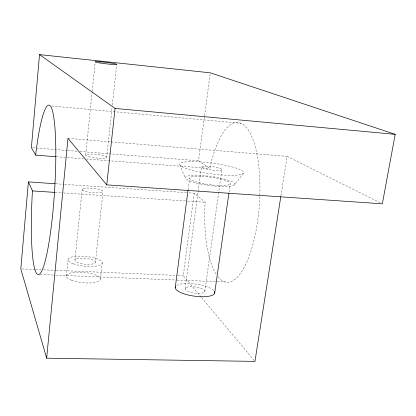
<?xml version="1.0" encoding="UTF-8"?>
<svg xmlns="http://www.w3.org/2000/svg" width="416" height="416" viewBox="0 0 416 416"><rect width="100%" height="100%" fill="white"/><g stroke="black" fill="none" stroke-linecap="round" stroke-linejoin="round"><path stroke-width="0.31" stroke-dasharray="2.08 1.56" d="M189.072 192.847L194.256 193.201L205.208 202.238L205.046 203.939A80.075 27.139 -86.1 0 0 216.294 274.456M66.394 275.969L68.032 259.672M74.958 259.979L82.191 189.197M85.701 154.882L92.139 91.936M92.201 91.291L95.222 61.745M95.358 262.46A10.301 2.959 5.7 0 0 80.844 258.159A10.301 2.959 5.7 0 0 79.232 263.136A10.301 2.959 5.7 0 0 95.358 262.46L102.996 191.745A10.504 2.194 6.1 0 0 88.119 188.042A10.504 2.194 6.1 0 0 86.632 191.698A10.504 2.194 6.1 0 0 102.996 191.745M106.699 157.456A10.603 1.794 6.3 0 0 91.645 154.076A10.603 1.794 6.3 0 0 90.22 157.04A10.603 1.794 6.3 0 0 106.699 157.456L112.07 107.702M112.351 105.118L116.745 64.412M100.428 278.964L102.211 262.756M188.074 189.894L189.592 178.324M201.198 297.112L183.284 275.683L194.256 193.201M218.02 276.822A80.075 27.139 -86.1 0 0 255.512 233.397A80.075 27.139 -86.1 0 0 248.056 129.662A80.075 27.139 -86.1 0 0 210.111 166.806L209.815 168.438L198.572 160.763L204.464 116.47M204.547 115.825L210.272 72.816M185.125 288.777L198.078 192.145M198.167 191.5L201.448 167.024M204.823 291.564A9.958 3.037 8 0 0 190.928 286.692A9.958 3.037 8 0 0 189.244 291.762A9.958 3.037 8 0 0 204.823 291.564L221.837 169.754A10.301 1.732 7.6 0 0 207.272 166.15A10.301 1.732 7.6 0 0 205.863 168.984A10.301 1.732 7.6 0 0 221.837 169.754M229.065 192.166L230.261 183.804A20.535 3.744 7.6 0 0 201.032 176.358A20.535 3.744 7.6 0 0 198.557 182.562A20.535 3.744 7.6 0 0 230.261 183.804M280.894 196.071L287.123 156.348L111.29 141.908M234.52 184.673A24.95 4.55 7.6 0 0 200.2 175.469A24.95 4.55 7.6 0 0 195.146 182.707A24.95 4.55 7.6 0 0 234.52 184.673L243.438 173.181A32.209 5.418 7.6 0 0 198.801 161.803A32.209 5.418 7.6 0 0 192.821 170.44A32.209 5.418 7.6 0 0 243.438 173.181M40.326 274.529L55.234 275.132M55.884 275.158L176.457 280.041M177.102 280.067L216.648 281.668M217.292 281.694L225.722 282.038M22.095 268.923L35.043 269.469M35.688 269.495L40.867 269.714M43.456 269.823L55.754 270.338M56.404 270.364L177.455 275.439M178.105 275.47L183.284 275.683M55.12 192.416L62.878 192.925M63.528 192.967L187.091 201.053M187.741 201.094L205.208 202.238M55.609 183.758L64.028 184.33M64.678 184.376L186.482 192.67M56.368 156.733L66.726 157.524M67.371 157.57L83.559 158.808M86.148 159.006L209.815 168.438M32.682 147.753L67.028 150.446M67.678 150.498L77.397 151.263M79.986 151.466L198.572 160.763M67.98 138.351L110.646 141.856M51.516 105.966L241.244 123.323M287.123 156.348L380.016 202.665M201.614 297.606L254.124 360.386M179.858 164.804L185.318 178.162M176.753 285.433A19.926 6.079 8 0 1 195.874 284.092A19.926 6.079 8 0 1 213.845 290.68M71.646 280.306A17.092 5.221 5.6 0 0 99.949 280.285A17.092 5.221 5.6 0 0 78.645 272.106A17.092 5.221 5.6 0 0 71.646 280.306M73.33 263.817A17.17 4.935 5.7 0 0 101.733 263.999A17.17 4.935 5.7 0 0 80.298 256.11A17.17 4.935 5.7 0 0 73.33 263.817"/><path stroke-width="0.62" d="M54.959 183.716L28.397 181.906L32.474 190.934L32.344 192.728A84.9 11.045 -86.4 0 0 43.066 267.93A84.9 11.045 -86.4 0 0 55.188 131.295A84.9 11.045 -86.4 0 0 35.828 153.421L35.646 155.152L55.718 156.681M28.397 181.906L20.8 268.871L46.654 358.186L254.956 361.384L280.79 196.716M46.654 358.186L67.98 138.351L106.74 184.86L382.34 203.824L395.2 134.342L210.272 72.816L39.515 54.616L31.387 147.654L35.646 155.152M106.74 184.86L115.06 108.425L39.515 54.616M175.256 287.576L187.99 190.533M214.672 293.16L228.883 193.456M32.474 190.934L54.47 192.374M115.06 108.425L395.2 134.342M214.453 291.533A19.926 6.079 8 0 1 195.416 296.296A19.926 6.079 8 0 1 175.427 286.801M99.965 62.972A10.873 0.718 6.8 0 0 116.745 64.412A10.873 0.718 6.8 0 0 101.213 61.87A10.873 0.718 6.8 0 0 99.965 62.972"/></g></svg>
